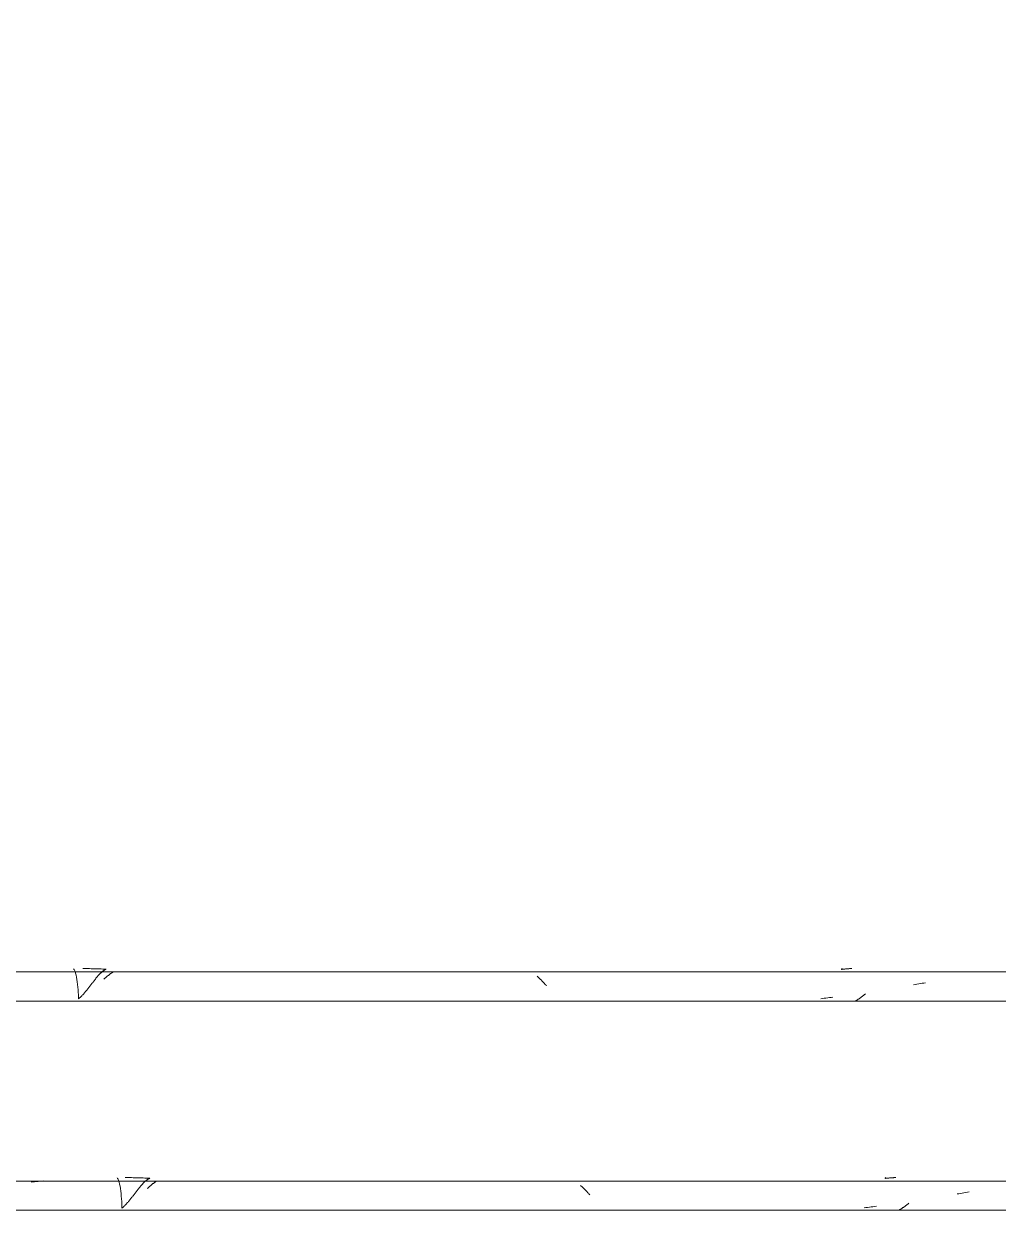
# Model space of a CAD drawing. Header units: millimetres. Extents: x -2100 to 124761, y -10432 to 93550.
# Drawn here: x 27625 to 28292, y -163 to 648 of the extents above; entities that cross this region are included whole.
import ezdxf

# ---------------------------------------------------------------- set-up
doc = ezdxf.new("R2010")
doc.units = ezdxf.units.MM
doc.linetypes.add('Centre', pattern=[31.75, 6.35, -4.7625, 15.875, -4.7625])
for name, color, linetype, lineweight in [('KINH', 152, 'Continuous', 5), ('NET THAY 1', 41, 'Continuous', 5), ('TRUC', 225, 'Continuous', 5)]:
    doc.layers.add(name, color=color, linetype=linetype, lineweight=lineweight)

# ---------------------------------------------------------------- blocks, each defined once
blk = doc.blocks.new('FP_9-MẶT ĐỨNG TRỤC A-Q')
at = {"layer": 'NET THAY 1'}
for p, q in [((31335.33, -142.86), (22887.32, -142.86)), ((27631.39, -143.52), (27630.22, -143.65)), ((27632.55, -143.4), (27631.39, -143.52)), ((27633.71, -143.28), (27632.55, -143.4)), ((27634.87, -143.16), (27633.71, -143.28)), ((27636.03, -143.04), (27634.87, -143.16)), ((27637.19, -142.92), (27636.03, -143.04)), ((27638.35, -142.81), (27637.19, -142.92)), ((27688.87, -140.66), (27689.25, -141.05)), ((27689.25, -141.05), (27689.61, -141.69)), ((27689.61, -141.69), (27689.97, -142.57)), ((27689.97, -142.57), (27690.31, -143.67)), ((27690.31, -143.67), (27690.62, -144.97)), ((27690.62, -144.97), (27690.92, -146.43)), ((27695.52, -140.54), (27694.4, -140.53)), ((27696.64, -140.55), (27695.52, -140.54)), ((27697.77, -140.56), (27696.64, -140.55)), ((27698.89, -140.57), (27697.77, -140.56)), ((27700.01, -140.59), (27698.89, -140.57)), ((27701.13, -140.62), (27700.01, -140.59)), ((27702.25, -140.64), (27701.13, -140.62)), ((27703.37, -140.68), (27702.25, -140.64)), ((27704.5, -140.71), (27703.37, -140.68)), ((27705.62, -140.75), (27704.5, -140.71)), ((27705.34, -145.97), (27705.12, -146.23)), ((27705.56, -145.72), (27705.34, -145.97)), ((27705.77, -145.47), (27705.56, -145.72)), ((27706.74, -140.79), (27705.62, -140.75)), ((27705.99, -145.22), (27705.77, -145.47)), ((27706.21, -144.98), (27705.99, -145.22)), ((27706.42, -144.74), (27706.21, -144.98)), ((27706.64, -144.51), (27706.42, -144.74)), ((27706.85, -144.29), (27706.64, -144.51)), ((27707.86, -140.83), (27706.74, -140.79)), ((27707.06, -144.07), (27706.85, -144.29)), ((27707.28, -143.85), (27707.06, -144.07)), ((27707.49, -143.64), (27707.28, -143.85)), ((27707.7, -143.44), (27707.49, -143.64)), ((27707.91, -143.24), (27707.7, -143.44)), ((27708.98, -140.88), (27707.86, -140.83)), ((27708.12, -143.05), (27707.91, -143.24)), ((27708.33, -142.87), (27708.12, -143.05)), ((27708.54, -142.69), (27708.33, -142.87)), ((27708.75, -142.52), (27708.54, -142.69)), ((27708.96, -142.35), (27708.75, -142.52)), ((27709.17, -142.19), (27708.96, -142.35)), ((27710.1, -140.93), (27708.98, -140.88)), ((27709.38, -142.04), (27709.17, -142.19)), ((27709.58, -141.9), (27709.38, -142.04)), ((27709.79, -141.76), (27709.58, -141.9)), ((27709.99, -141.63), (27709.79, -141.76)), ((27710.2, -141.5), (27709.99, -141.63)), ((27711.22, -140.99), (27710.1, -140.93)), ((27710.41, -141.38), (27710.2, -141.5)), ((27710.61, -141.27), (27710.41, -141.38)), ((27710.82, -141.17), (27710.61, -141.27)), ((27711.02, -141.08), (27710.82, -141.17)), ((27711.22, -140.99), (27711.02, -141.08)), ((27711.94, -145.91), (27711.68, -146.13)), ((27712.2, -145.7), (27711.94, -145.91)), ((27712.45, -145.48), (27712.2, -145.7)), ((27712.71, -145.28), (27712.45, -145.48)), ((27712.97, -145.07), (27712.71, -145.28)), ((27713.22, -144.87), (27712.97, -145.07)), ((27713.48, -144.67), (27713.22, -144.87)), ((27713.73, -144.48), (27713.48, -144.67)), ((27713.98, -144.29), (27713.73, -144.48)), ((27714.24, -144.1), (27713.98, -144.29)), ((27714.49, -143.92), (27714.24, -144.1)), ((27714.74, -143.74), (27714.49, -143.92)), ((27714.99, -143.57), (27714.74, -143.74)), ((27715.25, -143.4), (27714.99, -143.57)), ((27715.5, -143.23), (27715.25, -143.4)), ((27715.75, -143.07), (27715.5, -143.23)), ((28006.14, -146.1), (28005.86, -145.85)), ((28214.21, -140.97), (28214.1, -141.17)), ((28214.54, -141.1), (28214.1, -141.17)), ((28214.31, -140.81), (28214.21, -140.97)), ((28214.41, -140.69), (28214.31, -140.81)), ((28214.51, -140.6), (28214.41, -140.69)), ((28214.61, -140.55), (28214.51, -140.6)), ((28214.98, -141.03), (28214.54, -141.1)), ((28215.42, -140.97), (28214.98, -141.03)), ((28215.86, -140.92), (28215.42, -140.97)), ((28216.29, -140.86), (28215.86, -140.92)), ((28216.73, -140.81), (28216.29, -140.86)), ((28217.17, -140.77), (28216.73, -140.81)), ((28217.61, -140.73), (28217.17, -140.77)), ((28218.05, -140.69), (28217.61, -140.73)), ((28218.48, -140.66), (28218.05, -140.69)), ((28218.92, -140.63), (28218.48, -140.66)), ((28219.36, -140.6), (28218.92, -140.63)), ((28219.8, -140.58), (28219.36, -140.6)), ((28220.23, -140.56), (28219.8, -140.58)), ((28220.67, -140.55), (28220.23, -140.56)), ((28221.11, -140.54), (28220.67, -140.55)), ((28221.55, -140.53), (28221.11, -140.54)), ((27690.92, -146.43), (27691.18, -148.03)), ((27691.18, -148.03), (27691.42, -149.73)), ((27691.42, -149.73), (27691.63, -151.5)), ((27691.63, -151.5), (27691.81, -153.29)), ((27691.81, -153.29), (27691.95, -155.08)), ((27699.11, -153.92), (27698.87, -154.23)), ((27699.36, -153.61), (27699.11, -153.92)), ((27699.6, -153.3), (27699.36, -153.61)), ((27699.84, -152.99), (27699.6, -153.3)), ((27700.08, -152.68), (27699.84, -152.99)), ((27700.32, -152.37), (27700.08, -152.68)), ((27700.55, -152.06), (27700.32, -152.37)), ((27700.79, -151.75), (27700.55, -152.06)), ((27701.03, -151.44), (27700.79, -151.75)), ((27701.26, -151.14), (27701.03, -151.44)), ((27701.49, -150.83), (27701.26, -151.14)), ((27701.73, -150.53), (27701.49, -150.83)), ((27701.96, -150.22), (27701.73, -150.53)), ((27702.19, -149.92), (27701.96, -150.22)), ((27702.42, -149.62), (27702.19, -149.92)), ((27702.65, -149.32), (27702.42, -149.62)), ((27702.88, -149.03), (27702.65, -149.32)), ((27703.11, -148.73), (27702.88, -149.03)), ((27703.33, -148.44), (27703.11, -148.73)), ((27703.56, -148.15), (27703.33, -148.44)), ((27703.78, -147.87), (27703.56, -148.15)), ((27704.01, -147.59), (27703.78, -147.87)), ((27704.23, -147.31), (27704.01, -147.59)), ((27704.45, -147.03), (27704.23, -147.31)), ((27704.68, -146.76), (27704.45, -147.03)), ((27704.9, -146.49), (27704.68, -146.76)), ((27705.12, -146.23), (27704.9, -146.49)), ((27709.86, -147.74), (27709.6, -147.97)), ((27710.12, -147.5), (27709.86, -147.74)), ((27710.38, -147.26), (27710.12, -147.5)), ((27710.65, -147.03), (27710.38, -147.26)), ((27710.91, -146.8), (27710.65, -147.03)), ((27711.16, -146.57), (27710.91, -146.8)), ((27711.42, -146.35), (27711.16, -146.57)), ((27711.68, -146.13), (27711.42, -146.35)), ((28006.41, -146.34), (28006.14, -146.1)), ((28006.68, -146.59), (28006.41, -146.34)), ((28006.96, -146.84), (28006.68, -146.59)), ((28007.23, -147.1), (28006.96, -146.84)), ((28007.5, -147.36), (28007.23, -147.1)), ((28007.77, -147.62), (28007.5, -147.36)), ((28008.04, -147.88), (28007.77, -147.62)), ((28008.31, -148.15), (28008.04, -147.88)), ((28008.58, -148.42), (28008.31, -148.15)), ((28008.85, -148.69), (28008.58, -148.42)), ((28009.11, -148.97), (28008.85, -148.69)), ((28009.38, -149.24), (28009.11, -148.97)), ((28009.65, -149.52), (28009.38, -149.24)), ((28009.91, -149.8), (28009.65, -149.52)), ((28010.17, -150.09), (28009.91, -149.8)), ((28010.44, -150.37), (28010.17, -150.09)), ((28010.7, -150.66), (28010.44, -150.37)), ((28010.96, -150.94), (28010.7, -150.66)), ((28011.22, -151.23), (28010.96, -150.94)), ((28011.48, -151.52), (28011.22, -151.23)), ((28011.74, -151.81), (28011.48, -151.52)), ((28012, -152.1), (28011.74, -151.81)), ((28012.26, -152.39), (28012, -152.1)), ((28264.53, -151.51), (28263.35, -151.7)), ((28265.7, -151.32), (28264.53, -151.51)), ((28266.88, -151.12), (28265.7, -151.32)), ((28268.05, -150.93), (28266.88, -151.12)), ((28269.23, -150.74), (28268.05, -150.93)), ((28270.4, -150.55), (28269.23, -150.74)), ((28271.58, -150.36), (28270.4, -150.55)), ((27691.95, -155.08), (27692.07, -156.82)), ((27692.07, -156.82), (27692.15, -158.48)), ((27692.15, -158.48), (27692.21, -160.02)), ((27692.21, -160.02), (27692.24, -161.4)), ((27692.51, -161.17), (27692.24, -161.4)), ((27692.77, -160.94), (27692.51, -161.17)), ((27693.03, -160.7), (27692.77, -160.94)), ((27693.3, -160.46), (27693.03, -160.7)), ((27693.56, -160.21), (27693.3, -160.46)), ((27693.82, -159.96), (27693.56, -160.21)), ((27694.08, -159.71), (27693.82, -159.96)), ((27694.34, -159.45), (27694.08, -159.71)), ((27694.6, -159.18), (27694.34, -159.45)), ((27694.86, -158.92), (27694.6, -159.18)), ((27695.11, -158.64), (27694.86, -158.92)), ((27695.37, -158.37), (27695.11, -158.64)), ((27695.63, -158.09), (27695.37, -158.37)), ((27695.88, -157.81), (27695.63, -158.09)), ((27696.14, -157.52), (27695.88, -157.81)), ((27696.39, -157.23), (27696.14, -157.52)), ((27696.64, -156.94), (27696.39, -157.23)), ((27696.89, -156.65), (27696.64, -156.94)), ((27697.14, -156.35), (27696.89, -156.65)), ((27697.39, -156.05), (27697.14, -156.35)), ((27697.64, -155.75), (27697.39, -156.05)), ((27697.89, -155.45), (27697.64, -155.75)), ((27698.13, -155.15), (27697.89, -155.45)), ((27698.38, -154.84), (27698.13, -155.15)), ((27698.63, -154.54), (27698.38, -154.84)), ((27698.87, -154.23), (27698.63, -154.54)), ((28201.03, -161.06), (28199.83, -161.2)), ((28202.22, -160.91), (28201.03, -161.06)), ((28203.42, -160.76), (28202.22, -160.91)), ((28204.61, -160.61), (28203.42, -160.76)), ((28205.8, -160.46), (28204.61, -160.61)), ((28207, -160.31), (28205.8, -160.46)), ((28208.19, -160.16), (28207, -160.31)), ((28224.6, -162.16), (28224.3, -162.33)), ((28224.9, -161.99), (28224.6, -162.16)), ((28225.19, -161.81), (28224.9, -161.99)), ((28225.49, -161.63), (28225.19, -161.81)), ((28225.79, -161.44), (28225.49, -161.63)), ((28226.09, -161.25), (28225.79, -161.44)), ((28226.38, -161.06), (28226.09, -161.25)), ((28226.68, -160.86), (28226.38, -161.06)), ((28226.97, -160.66), (28226.68, -160.86)), ((28227.27, -160.45), (28226.97, -160.66)), ((28227.56, -160.24), (28227.27, -160.45)), ((28227.85, -160.03), (28227.56, -160.24)), ((28228.15, -159.82), (28227.85, -160.03)), ((28228.44, -159.6), (28228.15, -159.82)), ((28228.73, -159.38), (28228.44, -159.6)), ((28229.02, -159.16), (28228.73, -159.38)), ((28229.31, -158.93), (28229.02, -159.16)), ((28229.6, -158.7), (28229.31, -158.93)), ((28229.89, -158.47), (28229.6, -158.7)), ((28230.18, -158.23), (28229.89, -158.47)), ((28230.47, -158), (28230.18, -158.23)), ((22887.32, -162.86), (31335.33, -162.86)), ((28223.7, -162.66), (28223.4, -162.81)), ((28224, -162.5), (28223.7, -162.66)), ((28224.3, -162.33), (28224, -162.5))]:
    blk.add_line(p, q, dxfattribs=at)
blk = doc.blocks.new('FP_10-MẶT ĐỨNG TRỤC A-Q')
at = {"layer": 'NET THAY 1'}
for p, q in [((31305.6, 0), (22887.32, 0)), ((27659.15, 2.2), (27659.52, 1.81)), ((27659.52, 1.81), (27659.89, 1.18)), ((27659.89, 1.18), (27660.24, 0.3)), ((27660.24, 0.3), (27660.58, -0.78)), ((27666.57, 2.32), (27665.43, 2.33)), ((27667.72, 2.31), (27666.57, 2.32)), ((27668.87, 2.3), (27667.72, 2.31)), ((27670.01, 2.28), (27668.87, 2.3)), ((27671.16, 2.26), (27670.01, 2.28)), ((27672.31, 2.24), (27671.16, 2.26)), ((27673.45, 2.21), (27672.31, 2.24)), ((27674.6, 2.18), (27673.45, 2.21)), ((27675.75, 2.14), (27674.6, 2.18)), ((27676.89, 2.1), (27675.75, 2.14)), ((27678.04, 2.06), (27676.89, 2.1)), ((27679.18, 2.01), (27678.04, 2.06)), ((27678.59, 0.07), (27678.38, -0.11)), ((27678.8, 0.25), (27678.59, 0.07)), ((27679.01, 0.42), (27678.8, 0.25)), ((27679.21, 0.58), (27679.01, 0.42)), ((27680.33, 1.96), (27679.18, 2.01)), ((27679.42, 0.73), (27679.21, 0.58)), ((27679.63, 0.88), (27679.42, 0.73)), ((27679.84, 1.03), (27679.63, 0.88)), ((27680.04, 1.16), (27679.84, 1.03)), ((27680.25, 1.29), (27680.04, 1.16)), ((27680.45, 1.41), (27680.25, 1.29)), ((27681.48, 1.91), (27680.33, 1.96)), ((27680.66, 1.52), (27680.45, 1.41)), ((27680.86, 1.63), (27680.66, 1.52)), ((27681.07, 1.73), (27680.86, 1.63)), ((27681.27, 1.82), (27681.07, 1.73)), ((27681.48, 1.91), (27681.27, 1.82)), ((28184.45, 1.91), (28184.35, 1.73)), ((28184.8, 1.8), (28184.35, 1.74)), ((28184.55, 2.06), (28184.45, 1.91)), ((28184.65, 2.18), (28184.55, 2.06)), ((28184.75, 2.26), (28184.65, 2.18)), ((28184.85, 2.31), (28184.75, 2.26)), ((28185.25, 1.87), (28184.8, 1.8)), ((28185.7, 1.93), (28185.25, 1.87)), ((28186.14, 1.98), (28185.7, 1.93)), ((28186.59, 2.03), (28186.14, 1.98)), ((28187.04, 2.08), (28186.59, 2.03)), ((28187.49, 2.12), (28187.04, 2.08)), ((28187.93, 2.16), (28187.49, 2.12)), ((28188.38, 2.2), (28187.93, 2.16)), ((28188.83, 2.23), (28188.38, 2.2)), ((28189.27, 2.25), (28188.83, 2.23)), ((28189.72, 2.28), (28189.27, 2.25)), ((28190.17, 2.3), (28189.72, 2.28)), ((28190.62, 2.31), (28190.17, 2.3)), ((28191.06, 2.32), (28190.62, 2.31)), ((28191.51, 2.33), (28191.06, 2.32)), ((27660.58, -0.78), (27660.9, -2.07)), ((27660.9, -2.07), (27661.19, -3.52)), ((27661.19, -3.52), (27661.46, -5.1)), ((27661.46, -5.1), (27661.69, -6.79)), ((27661.69, -6.79), (27661.9, -8.55)), ((27671.76, -7.83), (27671.53, -8.14)), ((27671.99, -7.53), (27671.76, -7.83)), ((27672.22, -7.23), (27671.99, -7.53)), ((27672.45, -6.93), (27672.22, -7.23)), ((27672.68, -6.63), (27672.45, -6.93)), ((27672.91, -6.33), (27672.68, -6.63)), ((27673.14, -6.03), (27672.91, -6.33)), ((27673.37, -5.74), (27673.14, -6.03)), ((27673.6, -5.45), (27673.37, -5.74)), ((27673.82, -5.17), (27673.6, -5.45)), ((27674.05, -4.88), (27673.82, -5.17)), ((27674.27, -4.6), (27674.05, -4.88)), ((27674.49, -4.32), (27674.27, -4.6)), ((27674.71, -4.05), (27674.49, -4.32)), ((27674.94, -3.78), (27674.71, -4.05)), ((27675.16, -3.52), (27674.94, -3.78)), ((27675.38, -3.25), (27675.16, -3.52)), ((27675.6, -3), (27675.38, -3.25)), ((27675.81, -2.74), (27675.6, -3)), ((27676.03, -2.5), (27675.81, -2.74)), ((27676.25, -2.25), (27676.03, -2.5)), ((27676.46, -2.01), (27676.25, -2.25)), ((27676.68, -1.78), (27676.46, -2.01)), ((27676.89, -1.55), (27676.68, -1.78)), ((27677.11, -1.33), (27676.89, -1.55)), ((27677.32, -1.11), (27677.11, -1.33)), ((27677.53, -0.9), (27677.32, -1.11)), ((27677.75, -0.69), (27677.53, -0.9)), ((27677.96, -0.49), (27677.75, -0.69)), ((27678.17, -0.3), (27677.96, -0.49)), ((27678.38, -0.11), (27678.17, -0.3)), ((27680.12, -4.75), (27679.86, -4.99)), ((27680.38, -4.51), (27680.12, -4.75)), ((27680.64, -4.28), (27680.38, -4.51)), ((27680.91, -4.05), (27680.64, -4.28)), ((27681.17, -3.82), (27680.91, -4.05)), ((27681.42, -3.6), (27681.17, -3.82)), ((27681.68, -3.37), (27681.42, -3.6)), ((27681.94, -3.15), (27681.68, -3.37)), ((27682.2, -2.94), (27681.94, -3.15)), ((27682.46, -2.72), (27682.2, -2.94)), ((27682.71, -2.51), (27682.46, -2.72)), ((27682.97, -2.31), (27682.71, -2.51)), ((27683.22, -2.1), (27682.97, -2.31)), ((27683.48, -1.91), (27683.22, -2.1)), ((27683.73, -1.71), (27683.48, -1.91)), ((27683.99, -1.52), (27683.73, -1.71)), ((27684.24, -1.33), (27683.99, -1.52)), ((27684.49, -1.14), (27684.24, -1.33)), ((27684.75, -0.96), (27684.49, -1.14)), ((27685, -0.79), (27684.75, -0.96)), ((27685.25, -0.62), (27685, -0.79)), ((27685.5, -0.45), (27685.25, -0.62)), ((27685.75, -0.28), (27685.5, -0.45)), ((27686, -0.13), (27685.75, -0.28)), ((27976.4, -3.12), (27976.12, -2.88)), ((27976.67, -3.36), (27976.4, -3.12)), ((27976.94, -3.61), (27976.67, -3.36)), ((27977.22, -3.86), (27976.94, -3.61)), ((27977.49, -4.12), (27977.22, -3.86)), ((27977.76, -4.37), (27977.49, -4.12)), ((27978.03, -4.63), (27977.76, -4.37)), ((27978.3, -4.9), (27978.03, -4.63)), ((27978.57, -5.16), (27978.3, -4.9)), ((27978.84, -5.43), (27978.57, -5.16)), ((27979.11, -5.7), (27978.84, -5.43)), ((27979.38, -5.98), (27979.11, -5.7)), ((27979.64, -6.25), (27979.38, -5.98)), ((27979.91, -6.53), (27979.64, -6.25)), ((27980.17, -6.81), (27979.91, -6.53)), ((27980.44, -7.09), (27980.17, -6.81)), ((27980.7, -7.38), (27980.44, -7.09)), ((27980.96, -7.66), (27980.7, -7.38)), ((27981.23, -7.95), (27980.96, -7.66)), ((27981.49, -8.23), (27981.23, -7.95)), ((28238.32, -7.94), (28237.14, -8.13)), ((28239.49, -7.75), (28238.32, -7.94)), ((28240.67, -7.56), (28239.49, -7.75)), ((28241.84, -7.37), (28240.67, -7.56)), ((27661.9, -8.55), (27662.08, -10.34)), ((27662.08, -10.34), (27662.23, -12.12)), ((27662.23, -12.12), (27662.34, -13.86)), ((27662.34, -13.86), (27662.43, -15.51)), ((27662.43, -15.51), (27662.49, -17.05)), ((27664.88, -16.21), (27664.62, -16.47)), ((27665.13, -15.94), (27664.88, -16.21)), ((27665.39, -15.66), (27665.13, -15.94)), ((27665.65, -15.38), (27665.39, -15.66)), ((27665.9, -15.1), (27665.65, -15.38)), ((27666.16, -14.82), (27665.9, -15.1)), ((27666.41, -14.53), (27666.16, -14.82)), ((27666.66, -14.24), (27666.41, -14.53)), ((27666.91, -13.95), (27666.66, -14.24)), ((27667.16, -13.66), (27666.91, -13.95)), ((27667.41, -13.36), (27667.16, -13.66)), ((27667.66, -13.06), (27667.41, -13.36)), ((27667.91, -12.76), (27667.66, -13.06)), ((27668.16, -12.46), (27667.91, -12.76)), ((27668.41, -12.15), (27668.16, -12.46)), ((27668.65, -11.85), (27668.41, -12.15)), ((27668.9, -11.54), (27668.65, -11.85)), ((27669.14, -11.23), (27668.9, -11.54)), ((27669.38, -10.92), (27669.14, -11.23)), ((27669.62, -10.61), (27669.38, -10.92)), ((27669.87, -10.3), (27669.62, -10.61)), ((27670.11, -9.99), (27669.87, -10.3)), ((27670.34, -9.68), (27670.11, -9.99)), ((27670.58, -9.37), (27670.34, -9.68)), ((27670.82, -9.06), (27670.58, -9.37)), ((27671.06, -8.75), (27670.82, -9.06)), ((27671.29, -8.45), (27671.06, -8.75)), ((27671.53, -8.14), (27671.29, -8.45)), ((27981.75, -8.52), (27981.49, -8.23)), ((27982.01, -8.81), (27981.75, -8.52)), ((27982.27, -9.1), (27982.01, -8.81)), ((27982.52, -9.39), (27982.27, -9.1)), ((28199.3, -16.18), (28199.01, -16.4)), ((28199.59, -15.95), (28199.3, -16.18)), ((28199.88, -15.72), (28199.59, -15.95)), ((28200.17, -15.48), (28199.88, -15.72)), ((28200.46, -15.25), (28200.17, -15.48)), ((28200.75, -15.01), (28200.46, -15.25)), ((28234.79, -8.51), (28233.62, -8.7)), ((28235.97, -8.32), (28234.79, -8.51)), ((28237.14, -8.13), (28235.97, -8.32)), ((22887.32, -20), (31305.6, -20)), ((27662.49, -17.05), (27662.52, -18.44)), ((27662.79, -18.21), (27662.52, -18.44)), ((27663.05, -17.97), (27662.79, -18.21)), ((27663.31, -17.74), (27663.05, -17.97)), ((27663.58, -17.49), (27663.31, -17.74)), ((27663.84, -17.24), (27663.58, -17.49)), ((27664.1, -16.99), (27663.84, -17.24)), ((27664.36, -16.73), (27664.1, -16.99)), ((27664.62, -16.47), (27664.36, -16.73)), ((28171.31, -18.09), (28170.11, -18.24)), ((28172.5, -17.95), (28171.31, -18.09)), ((28173.7, -17.8), (28172.5, -17.95)), ((28174.89, -17.65), (28173.7, -17.8)), ((28176.08, -17.5), (28174.89, -17.65)), ((28177.27, -17.34), (28176.08, -17.5)), ((28178.47, -17.19), (28177.27, -17.34)), ((28193.98, -19.71), (28193.68, -19.87)), ((28194.28, -19.55), (28193.98, -19.71)), ((28194.58, -19.38), (28194.28, -19.55)), ((28194.88, -19.21), (28194.58, -19.38)), ((28195.18, -19.03), (28194.88, -19.21)), ((28195.47, -18.85), (28195.18, -19.03)), ((28195.77, -18.67), (28195.47, -18.85)), ((28196.07, -18.48), (28195.77, -18.67)), ((28196.36, -18.29), (28196.07, -18.48)), ((28196.66, -18.09), (28196.36, -18.29)), ((28196.96, -17.89), (28196.66, -18.09)), ((28197.25, -17.69), (28196.96, -17.89)), ((28197.55, -17.48), (28197.25, -17.69)), ((28197.84, -17.27), (28197.55, -17.48)), ((28198.13, -17.06), (28197.84, -17.27)), ((28198.42, -16.84), (28198.13, -17.06)), ((28198.72, -16.62), (28198.42, -16.84)), ((28199.01, -16.4), (28198.72, -16.62))]:
    blk.add_line(p, q, dxfattribs=at)

msp = doc.modelspace()

# ---------------------------------------------------------------- hatches: boundary and pattern name
at = {"layer": 'KINH'}
h = msp.add_hatch(dxfattribs=at)
h.set_pattern_fill('FP_11', color=256, angle=180, style=0, pattern_type=2)
h.set_pattern_definition([(225.204, (37422.6, 14448.4), (-0.002, -2032), [252.7, -2610.8]), (225.204, (37477.4, 14393.3), (-0.002, -2032), [252.7, -2610.8]), (225.204, (37552.7, 14524.3), (-0.002, -2032), [544.27, -2319.24]), (225.204, (38794.5, 13087), (-0.002, -2032), [252.7, -2610.8]), (225.204, (38849.3, 13031.8), (-0.002, -2032), [252.7, -2610.8]), (225.204, (38924.7, 13162.9), (-0.002, -2032), [544.27, -2319.24])])
h.paths.add_polyline_path([(22202.52, 4850), (22202.52, 0), (32826.57, 0), (32826.57, 4850)])

# ---------------------------------------------------------------- linework, layer by layer
at = {"layer": 'TRUC', "linetype": 'Centre', "ltscale": 75}
msp.add_line((-2000.06, 0), (44599.94, 0), dxfattribs=at)

# ---------------------------------------------------------------- block references
at = {"layer": 'NET THAY 1'}
for name in ['FP_10-MẶT ĐỨNG TRỤC A-Q', 'FP_9-MẶT ĐỨNG TRỤC A-Q']:
    msp.add_blockref(name, (0, 0), dxfattribs=at)

doc.saveas('drawing.dxf')
